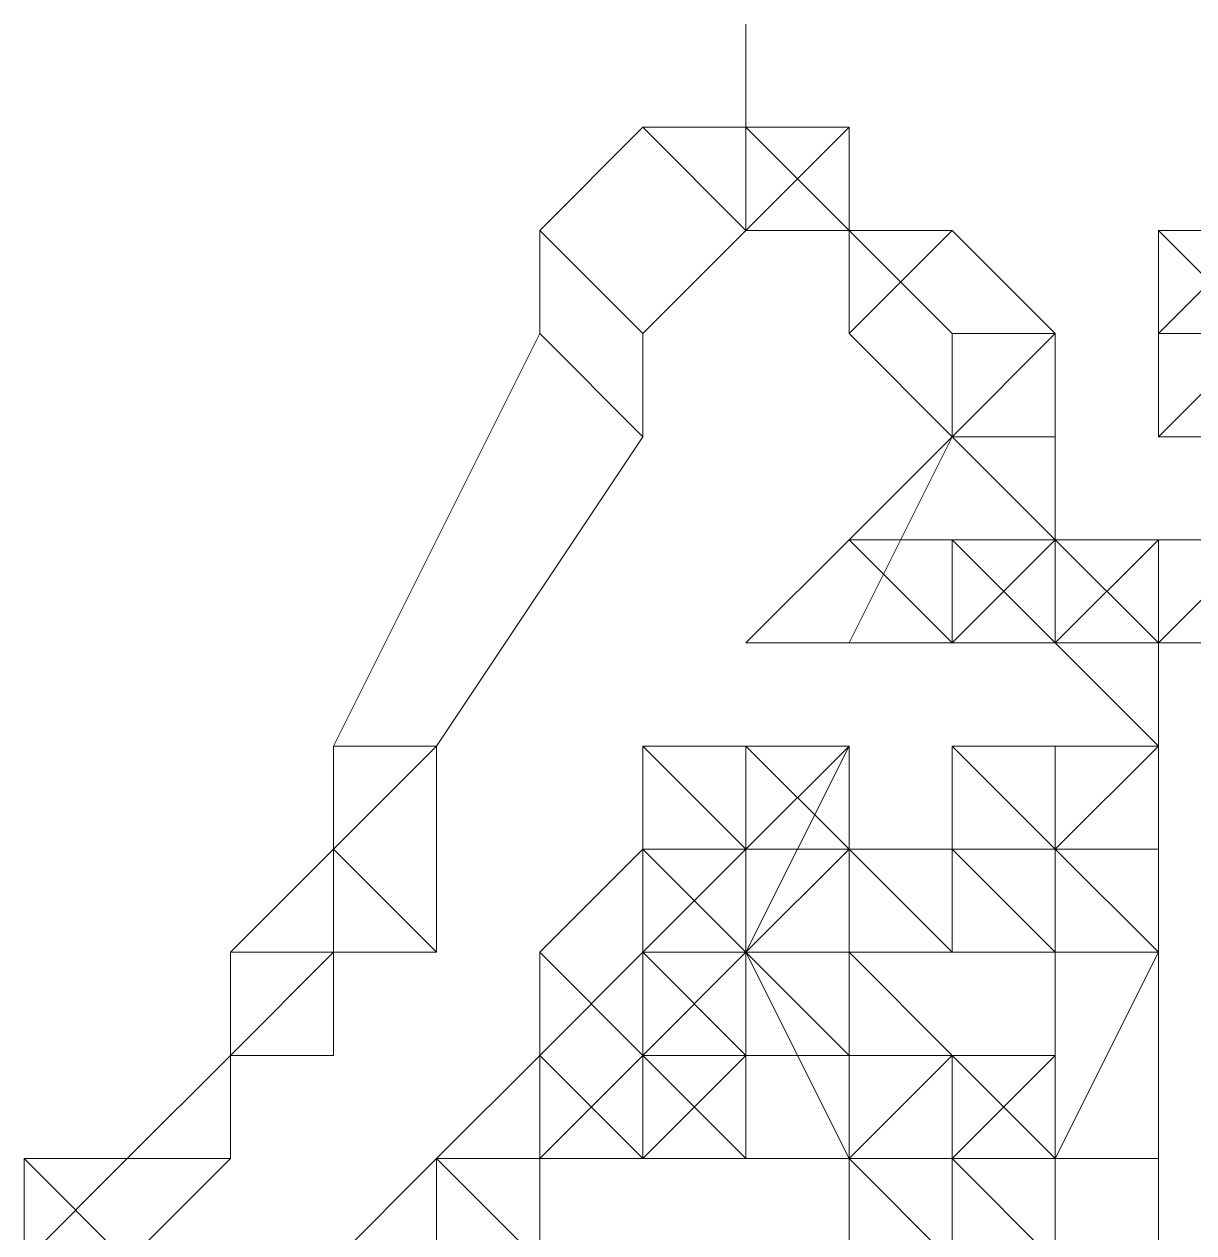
# Model space of a CAD drawing. Extents: x -66030 to 95157, y -13132 to 45879.
# Drawn here: x 54055.66 to 54099.97, y 27650 to 27695.77 of the extents above; entities that cross this region are included whole.
import ezdxf

# ---------------------------------------------------------------- set-up
doc = ezdxf.new("R2010")
doc.units = 0
doc.header["$LTSCALE"] = 100
doc.header["$MEASUREMENT"] = 0
doc.layers.get('0').update_dxf_attribs({"linetype": 'CONTINUOUS'})

msp = doc.modelspace()

# ---------------------------------------------------------------- linework, layer by layer
at = {"lineweight": 0}
for points in [[(54083.001, 27691.869), (54083.001, 27691.869), (54079.095, 27691.869), (54083.001, 27687.963), (54083.001, 27687.963), (54083.001, 27691.869), (54083.001, 27691.869), (54083.001, 27695.775), (54083.001, 27691.869)], [(54079.095, 27691.869), (54079.095, 27691.869), (54075.189, 27687.963), (54079.095, 27684.057), (54083.001, 27687.963), (54079.095, 27691.869), (54079.095, 27691.869), (54079.095, 27691.869), (54079.095, 27691.869)], [(54079.095, 27691.869), (54079.095, 27691.869), (54079.095, 27691.869), (54083.001, 27687.963), (54083.001, 27687.963), (54079.095, 27691.869), (54079.095, 27691.869), (54079.095, 27691.869), (54079.095, 27691.869)], [(54086.907, 27691.869), (54086.907, 27691.869), (54083.001, 27691.869), (54083.001, 27687.963), (54083.001, 27687.963), (54086.907, 27691.869), (54086.907, 27691.869), (54086.907, 27691.869), (54086.907, 27691.869)], [(54086.907, 27691.869), (54086.907, 27691.869), (54086.907, 27691.869), (54083.001, 27687.963), (54083.001, 27687.963), (54086.907, 27691.869), (54086.907, 27691.869), (54086.907, 27691.869), (54086.907, 27691.869)], [(54086.907, 27691.869), (54086.907, 27691.869), (54086.907, 27691.869), (54083.001, 27687.963), (54083.001, 27687.963), (54086.907, 27691.869), (54086.907, 27691.869), (54086.907, 27691.869), (54086.907, 27691.869)], [(54086.907, 27687.963), (54086.907, 27687.963), (54086.907, 27691.869), (54083.001, 27687.963), (54086.907, 27687.963), (54086.907, 27687.963), (54086.907, 27687.963), (54086.907, 27687.963), (54086.907, 27687.963)], [(54075.189, 27687.963), (54075.189, 27687.963), (54075.189, 27684.057), (54079.095, 27680.151), (54079.095, 27684.057), (54075.189, 27687.963), (54075.189, 27687.963), (54075.189, 27687.963), (54075.189, 27687.963)], [(54086.907, 27684.057), (54090.813, 27687.963), (54086.907, 27687.963), (54086.907, 27687.963), (54086.907, 27684.057), (54086.907, 27684.057), (54086.907, 27684.057), (54086.907, 27684.057), (54086.907, 27684.057)], [(54090.813, 27687.963), (54090.813, 27687.963), (54090.813, 27687.963), (54086.907, 27684.057), (54086.907, 27684.057), (54090.813, 27687.963), (54090.813, 27687.963), (54090.813, 27687.963), (54090.813, 27687.963)], [(54094.719, 27684.057), (54094.719, 27684.057), (54090.813, 27687.963), (54086.907, 27684.057), (54090.813, 27680.151), (54094.719, 27684.057), (54094.719, 27684.057), (54094.719, 27684.057), (54094.719, 27684.057)], [(54098.625, 27684.057), (54098.625, 27684.057), (54098.625, 27680.151), (54102.531, 27684.057), (54102.531, 27687.963), (54098.625, 27684.057), (54098.625, 27684.057), (54098.625, 27684.057), (54098.625, 27684.057)], [(54098.625, 27687.963), (54098.625, 27687.963), (54098.625, 27684.057), (54102.531, 27684.057), (54102.531, 27684.057), (54098.625, 27687.963), (54098.625, 27687.963), (54098.625, 27687.963), (54098.625, 27687.963)], [(54098.625, 27687.963), (54098.625, 27687.963), (54098.625, 27687.963), (54102.531, 27684.057), (54102.531, 27684.057), (54098.625, 27687.963), (54098.625, 27687.963), (54098.625, 27687.963), (54098.625, 27687.963)], [(54102.531, 27684.057), (54102.531, 27687.963), (54098.625, 27687.963), (54102.531, 27684.057), (54102.531, 27684.057), (54102.531, 27684.057), (54102.531, 27684.057), (54102.531, 27684.057), (54102.531, 27684.057)], [(54079.095, 27680.151), (54075.189, 27684.057), (54067.377, 27668.433), (54071.283, 27668.433), (54079.095, 27680.151), (54079.095, 27680.151), (54079.095, 27680.151), (54079.095, 27680.151), (54079.095, 27680.151)], [(54094.719, 27680.151), (54094.719, 27680.151), (54094.719, 27684.057), (54090.813, 27684.057), (54090.813, 27680.151), (54094.719, 27680.151), (54094.719, 27680.151), (54094.719, 27680.151), (54094.719, 27680.151)], [(54098.625, 27680.151), (54098.625, 27680.151), (54102.531, 27680.151), (54102.531, 27684.057), (54102.531, 27684.057), (54098.625, 27680.151), (54098.625, 27680.151), (54098.625, 27680.151), (54098.625, 27680.151)], [(54098.625, 27684.057), (54098.625, 27684.057), (54098.625, 27684.057), (54102.531, 27684.057), (54102.531, 27684.057), (54098.625, 27684.057), (54098.625, 27684.057), (54098.625, 27684.057), (54098.625, 27684.057)], [(54090.813, 27672.339), (54090.813, 27672.339), (54094.719, 27676.245), (54090.813, 27680.151), (54086.907, 27676.245), (54090.813, 27672.339), (54086.907, 27676.245), (54083.001, 27672.339), (54090.813, 27672.339)], [(54094.719, 27680.151), (54094.719, 27680.151), (54094.719, 27680.151), (54090.813, 27680.151), (54090.813, 27680.151), (54094.719, 27680.151), (54094.719, 27680.151), (54094.719, 27680.151), (54094.719, 27680.151)], [(54094.719, 27676.245), (54094.719, 27680.151), (54094.719, 27680.151), (54090.813, 27680.151), (54090.813, 27680.151), (54094.719, 27676.245), (54094.719, 27676.245), (54094.719, 27680.151), (54094.719, 27680.151)], [(54094.719, 27676.245), (54094.719, 27676.245), (54094.719, 27676.245), (54090.813, 27680.151), (54090.813, 27680.151), (54094.719, 27676.245), (54094.719, 27676.245), (54094.719, 27676.245), (54094.719, 27676.245)], [(54090.813, 27672.339), (54090.813, 27676.245), (54086.907, 27676.245), (54090.813, 27672.339), (54090.813, 27672.339), (54090.813, 27672.339), (54090.813, 27672.339), (54090.813, 27672.339), (54090.813, 27672.339)], [(54090.813, 27672.339), (54090.813, 27676.245), (54090.813, 27676.245), (54090.813, 27672.339), (54090.813, 27672.339), (54090.813, 27672.339), (54090.813, 27672.339), (54090.813, 27672.339), (54090.813, 27672.339)], [(54090.813, 27672.339), (54090.813, 27676.245), (54090.813, 27676.245), (54090.813, 27672.339), (54090.813, 27672.339), (54090.813, 27672.339), (54090.813, 27672.339), (54090.813, 27672.339), (54090.813, 27672.339)], [(54090.813, 27676.245), (54090.813, 27676.245), (54090.813, 27676.245), (54090.813, 27672.339), (54094.719, 27672.339), (54090.813, 27676.245), (54090.813, 27676.245), (54090.813, 27676.245), (54090.813, 27676.245)], [(54094.719, 27676.245), (54094.719, 27676.245), (54090.813, 27676.245), (54090.813, 27672.339), (54094.719, 27672.339), (54094.719, 27676.245), (54094.719, 27676.245), (54094.719, 27676.245), (54094.719, 27676.245)], [(54094.719, 27672.339), (54094.719, 27676.245), (54094.719, 27676.245), (54090.813, 27672.339), (54094.719, 27672.339), (54094.719, 27672.339), (54094.719, 27672.339), (54094.719, 27672.339), (54094.719, 27672.339)], [(54094.719, 27672.339), (54094.719, 27676.245), (54094.719, 27676.245), (54094.719, 27672.339), (54094.719, 27672.339), (54094.719, 27672.339), (54094.719, 27672.339), (54094.719, 27672.339), (54094.719, 27672.339)], [(54098.625, 27676.245), (54098.625, 27676.245), (54094.719, 27676.245), (54094.719, 27672.339), (54094.719, 27672.339), (54098.625, 27676.245), (54098.625, 27676.245), (54098.625, 27676.245), (54098.625, 27676.245)], [(54098.625, 27672.339), (54098.625, 27676.245), (54098.625, 27676.245), (54094.719, 27672.339), (54094.719, 27672.339), (54098.625, 27672.339), (54094.719, 27672.339), (54098.625, 27668.433), (54098.625, 27672.339)], [(54094.719, 27676.245), (54094.719, 27676.245), (54094.719, 27676.245), (54098.625, 27672.339), (54098.625, 27672.339), (54094.719, 27676.245), (54094.719, 27676.245), (54094.719, 27676.245), (54094.719, 27676.245)], [(54098.625, 27676.245), (54094.719, 27676.245), (54094.719, 27676.245), (54098.625, 27672.339), (54098.625, 27672.339), (54098.625, 27676.245), (54098.625, 27676.245), (54094.719, 27676.245), (54094.719, 27676.245)], [(54098.625, 27676.245), (54098.625, 27676.245), (54098.625, 27676.245), (54098.625, 27672.339), (54098.625, 27672.339), (54098.625, 27676.245), (54098.625, 27676.245), (54098.625, 27676.245), (54098.625, 27676.245)], [(54102.531, 27676.245), (54098.625, 27676.245), (54098.625, 27676.245), (54098.625, 27672.339), (54098.625, 27672.339), (54102.531, 27676.245), (54102.531, 27676.245), (54098.625, 27676.245), (54098.625, 27676.245)], [(54102.531, 27676.245), (54102.531, 27676.245), (54102.531, 27676.245), (54098.625, 27672.339), (54102.531, 27672.339), (54102.531, 27676.245), (54102.531, 27676.245), (54102.531, 27676.245), (54102.531, 27676.245)], [(54071.283, 27668.433), (54067.377, 27668.433), (54067.377, 27664.527), (54071.283, 27660.621), (54071.283, 27668.433), (54071.283, 27668.433), (54071.283, 27668.433), (54071.283, 27668.433), (54071.283, 27668.433)], [(54079.095, 27668.433), (54083.001, 27664.527), (54083.001, 27664.527), (54083.001, 27668.433), (54083.001, 27668.433), (54079.095, 27668.433), (54083.001, 27668.433), (54079.095, 27668.433), (54079.095, 27668.433)], [(54079.095, 27664.527), (54083.001, 27660.621), (54083.001, 27664.527), (54079.095, 27668.433), (54079.095, 27664.527), (54079.095, 27664.527), (54079.095, 27664.527), (54079.095, 27664.527), (54079.095, 27664.527)], [(54086.907, 27668.433), (54083.001, 27664.527), (54083.001, 27664.527), (54086.907, 27664.527), (54086.907, 27664.527), (54086.907, 27668.433), (54086.907, 27664.527), (54086.907, 27664.527), (54086.907, 27668.433)], [(54083.001, 27660.621), (54083.001, 27660.621), (54083.001, 27660.621), (54086.907, 27668.433), (54083.001, 27668.433), (54083.001, 27660.621), (54083.001, 27660.621), (54083.001, 27660.621), (54083.001, 27660.621)], [(54083.001, 27664.527), (54083.001, 27664.527), (54083.001, 27660.621), (54086.907, 27668.433), (54083.001, 27668.433), (54083.001, 27664.527), (54083.001, 27664.527), (54083.001, 27664.527), (54083.001, 27664.527)], [(54083.001, 27668.433), (54083.001, 27664.527), (54083.001, 27664.527), (54086.907, 27664.527), (54083.001, 27668.433), (54083.001, 27668.433), (54083.001, 27668.433), (54083.001, 27668.433), (54083.001, 27668.433)], [(54083.001, 27668.433), (54083.001, 27664.527), (54083.001, 27664.527), (54083.001, 27668.433), (54083.001, 27668.433), (54083.001, 27668.433), (54083.001, 27668.433), (54083.001, 27668.433), (54083.001, 27668.433)], [(54090.813, 27668.433), (54090.813, 27668.433), (54090.813, 27664.527), (54094.719, 27660.621), (54094.719, 27664.527), (54090.813, 27668.433), (54090.813, 27668.433), (54090.813, 27668.433), (54090.813, 27668.433)], [(54094.719, 27664.527), (54094.719, 27668.433), (54090.813, 27668.433), (54094.719, 27664.527), (54094.719, 27664.527), (54094.719, 27664.527), (54094.719, 27664.527), (54094.719, 27664.527), (54094.719, 27664.527)], [(54094.719, 27668.433), (54094.719, 27668.433), (54094.719, 27668.433), (54094.719, 27664.527), (54094.719, 27664.527), (54094.719, 27668.433), (54094.719, 27668.433), (54094.719, 27668.433), (54094.719, 27668.433)], [(54098.625, 27668.433), (54094.719, 27668.433), (54094.719, 27668.433), (54094.719, 27664.527), (54094.719, 27664.527), (54098.625, 27668.433), (54098.625, 27668.433), (54098.625, 27668.433), (54094.719, 27668.433)], [(54098.625, 27668.433), (54098.625, 27668.433), (54098.625, 27668.433), (54094.719, 27664.527), (54094.719, 27664.527), (54098.625, 27668.433), (54098.625, 27668.433), (54098.625, 27668.433), (54098.625, 27668.433)], [(54098.625, 27664.527), (54098.625, 27664.527), (54098.625, 27668.433), (54094.719, 27664.527), (54094.719, 27664.527), (54098.625, 27664.527), (54098.625, 27664.527), (54098.625, 27664.527), (54098.625, 27664.527)], [(54071.283, 27660.621), (54067.377, 27664.527), (54063.471, 27660.621), (54067.377, 27660.621), (54071.283, 27660.621), (54071.283, 27660.621), (54071.283, 27660.621), (54071.283, 27660.621), (54071.283, 27660.621)], [(54079.095, 27656.715), (54079.095, 27656.715), (54083.001, 27660.621), (54079.095, 27664.527), (54075.189, 27660.621), (54079.095, 27656.715), (54079.095, 27656.715), (54079.095, 27656.715), (54079.095, 27656.715)], [(54083.001, 27660.621), (54083.001, 27664.527), (54079.095, 27660.621), (54083.001, 27660.621), (54083.001, 27660.621), (54083.001, 27660.621), (54083.001, 27660.621), (54083.001, 27660.621), (54083.001, 27660.621)], [(54086.907, 27664.527), (54083.001, 27664.527), (54079.095, 27664.527), (54083.001, 27660.621), (54086.907, 27660.621), (54086.907, 27664.527), (54086.907, 27660.621), (54086.907, 27660.621), (54086.907, 27664.527)], [(54079.095, 27664.527), (54083.001, 27660.621), (54083.001, 27664.527), (54079.095, 27664.527), (54079.095, 27664.527), (54079.095, 27664.527), (54079.095, 27664.527), (54079.095, 27664.527), (54079.095, 27664.527)], [(54086.907, 27660.621), (54086.907, 27664.527), (54083.001, 27660.621), (54086.907, 27656.715), (54086.907, 27660.621), (54086.907, 27660.621), (54086.907, 27660.621), (54086.907, 27660.621), (54086.907, 27660.621)], [(54086.907, 27664.527), (54086.907, 27664.527), (54086.907, 27664.527), (54086.907, 27660.621), (54090.813, 27660.621), (54086.907, 27664.527), (54086.907, 27664.527), (54086.907, 27664.527), (54086.907, 27664.527)], [(54090.813, 27660.621), (54090.813, 27664.527), (54086.907, 27664.527), (54090.813, 27660.621), (54090.813, 27660.621), (54090.813, 27660.621), (54090.813, 27660.621), (54090.813, 27660.621), (54090.813, 27660.621)], [(54094.719, 27660.621), (54090.813, 27664.527), (54086.907, 27664.527), (54090.813, 27660.621), (54090.813, 27660.621), (54094.719, 27660.621), (54090.813, 27660.621), (54094.719, 27660.621), (54094.719, 27660.621)], [(54098.625, 27660.621), (54098.625, 27660.621), (54098.625, 27664.527), (54094.719, 27664.527), (54094.719, 27660.621), (54098.625, 27660.621), (54098.625, 27660.621), (54098.625, 27660.621), (54098.625, 27660.621)], [(54067.377, 27660.621), (54063.471, 27660.621), (54063.471, 27656.715), (54063.471, 27656.715), (54067.377, 27656.715), (54067.377, 27660.621), (54067.377, 27656.715), (54067.377, 27660.621), (54067.377, 27660.621)], [(54079.095, 27656.715), (54083.001, 27652.809), (54083.001, 27652.809), (54083.001, 27660.621), (54083.001, 27660.621), (54079.095, 27656.715), (54079.095, 27656.715), (54075.189, 27652.809), (54083.001, 27652.809)], [(54083.001, 27656.715), (54079.095, 27660.621), (54075.189, 27656.715), (54079.095, 27652.809), (54083.001, 27656.715), (54083.001, 27656.715), (54083.001, 27656.715), (54083.001, 27656.715), (54083.001, 27656.715)], [(54075.189, 27652.809), (54079.095, 27652.809), (54079.095, 27656.715), (54075.189, 27660.621), (54075.189, 27656.715), (54075.189, 27652.809), (54075.189, 27652.809), (54075.189, 27652.809), (54079.095, 27652.809)], [(54079.095, 27660.621), (54079.095, 27660.621), (54079.095, 27656.715), (54083.001, 27656.715), (54083.001, 27656.715), (54079.095, 27660.621), (54079.095, 27660.621), (54079.095, 27660.621), (54079.095, 27660.621)], [(54083.001, 27660.621), (54083.001, 27660.621), (54079.095, 27660.621), (54083.001, 27656.715), (54086.907, 27656.715), (54083.001, 27660.621), (54083.001, 27660.621), (54083.001, 27660.621), (54083.001, 27660.621)], [(54079.095, 27660.621), (54079.095, 27660.621), (54079.095, 27660.621), (54083.001, 27656.715), (54083.001, 27660.621), (54079.095, 27660.621), (54079.095, 27660.621), (54079.095, 27660.621), (54079.095, 27660.621)], [(54086.907, 27656.715), (54083.001, 27660.621), (54083.001, 27660.621), (54083.001, 27656.715), (54086.907, 27656.715), (54086.907, 27656.715), (54086.907, 27656.715), (54086.907, 27656.715), (54086.907, 27656.715)], [(54083.001, 27660.621), (54086.907, 27652.809), (54086.907, 27652.809), (54086.907, 27660.621), (54086.907, 27660.621), (54083.001, 27660.621), (54086.907, 27660.621), (54083.001, 27660.621), (54083.001, 27660.621)], [(54083.001, 27652.809), (54083.001, 27652.809), (54086.907, 27652.809), (54083.001, 27660.621), (54083.001, 27660.621), (54083.001, 27652.809), (54083.001, 27652.809), (54083.001, 27652.809), (54083.001, 27652.809)], [(54086.907, 27660.621), (54086.907, 27652.809), (54086.907, 27652.809), (54090.813, 27656.715), (54086.907, 27660.621), (54086.907, 27660.621), (54086.907, 27660.621), (54086.907, 27660.621), (54086.907, 27660.621)], [(54098.625, 27652.809), (54098.625, 27652.809), (54098.625, 27660.621), (54094.719, 27660.621), (54094.719, 27652.809), (54098.625, 27652.809), (54098.625, 27652.809), (54098.625, 27652.809), (54098.625, 27652.809)], [(54063.471, 27656.715), (54063.471, 27656.715), (54059.565, 27652.809), (54063.471, 27652.809), (54063.471, 27656.715), (54063.471, 27656.715), (54063.471, 27656.715), (54063.471, 27656.715), (54063.471, 27656.715)], [(54075.189, 27648.903), (54075.189, 27648.903), (54075.189, 27652.809), (54075.189, 27656.715), (54071.283, 27652.809), (54075.189, 27648.903), (54075.189, 27648.903), (54075.189, 27648.903), (54075.189, 27648.903)], [(54079.095, 27652.809), (54075.189, 27656.715), (54075.189, 27652.809), (54075.189, 27652.809), (54079.095, 27652.809), (54079.095, 27652.809), (54079.095, 27652.809), (54079.095, 27652.809), (54079.095, 27652.809)], [(54090.813, 27656.715), (54086.907, 27652.809), (54090.813, 27652.809), (54090.813, 27656.715), (54090.813, 27656.715), (54090.813, 27656.715), (54090.813, 27656.715), (54090.813, 27656.715), (54090.813, 27656.715)], [(54094.719, 27652.809), (54090.813, 27656.715), (54090.813, 27652.809), (54094.719, 27652.809), (54094.719, 27652.809), (54094.719, 27652.809), (54094.719, 27652.809), (54094.719, 27652.809), (54094.719, 27652.809)], [(54094.719, 27656.715), (54090.813, 27652.809), (54090.813, 27652.809), (54094.719, 27652.809), (54094.719, 27652.809), (54094.719, 27656.715), (54094.719, 27652.809), (54094.719, 27656.715), (54094.719, 27656.715)], [(54090.813, 27656.715), (54090.813, 27652.809), (54090.813, 27652.809), (54094.719, 27656.715), (54090.813, 27656.715), (54090.813, 27656.715), (54090.813, 27656.715), (54090.813, 27656.715), (54090.813, 27656.715)], [(54055.659, 27652.809), (54055.659, 27652.809), (54055.659, 27648.903), (54059.565, 27648.903), (54059.565, 27648.903), (54055.659, 27652.809), (54055.659, 27652.809), (54055.659, 27652.809), (54055.659, 27652.809)], [(54063.471, 27652.809), (54059.565, 27652.809), (54055.659, 27652.809), (54059.565, 27648.903), (54063.471, 27652.809), (54063.471, 27652.809), (54063.471, 27652.809), (54063.471, 27652.809), (54063.471, 27652.809)], [(54071.283, 27648.903), (54071.283, 27648.903), (54075.189, 27648.903), (54071.283, 27652.809), (54067.377, 27648.903), (54071.283, 27648.903), (54071.283, 27648.903), (54071.283, 27648.903), (54071.283, 27648.903)], [(54071.283, 27652.809), (54071.283, 27652.809), (54071.283, 27648.903), (54075.189, 27648.903), (54075.189, 27648.903), (54071.283, 27652.809), (54071.283, 27652.809), (54071.283, 27652.809), (54071.283, 27652.809)], [(54075.189, 27652.809), (54075.189, 27652.809), (54071.283, 27652.809), (54075.189, 27648.903), (54075.189, 27648.903), (54075.189, 27652.809), (54075.189, 27648.903), (54075.189, 27648.903), (54075.189, 27652.809)], [(54090.813, 27648.903), (54086.907, 27652.809), (54086.907, 27648.903), (54086.907, 27644.997), (54090.813, 27648.903), (54090.813, 27648.903), (54086.907, 27652.809), (54086.907, 27652.809), (54086.907, 27652.809)], [(54090.813, 27648.903), (54090.813, 27652.809), (54086.907, 27652.809), (54090.813, 27648.903), (54090.813, 27648.903), (54090.813, 27648.903), (54090.813, 27648.903), (54090.813, 27648.903), (54090.813, 27648.903)], [(54094.719, 27648.903), (54090.813, 27652.809), (54086.907, 27652.809), (54090.813, 27648.903), (54094.719, 27648.903), (54094.719, 27648.903), (54094.719, 27648.903), (54094.719, 27648.903), (54094.719, 27648.903)], [(54090.813, 27652.809), (54090.813, 27652.809), (54090.813, 27652.809), (54094.719, 27648.903), (54094.719, 27652.809), (54090.813, 27652.809), (54090.813, 27652.809), (54090.813, 27652.809), (54090.813, 27652.809)], [(54090.813, 27652.809), (54090.813, 27652.809), (54090.813, 27652.809), (54094.719, 27652.809), (54094.719, 27652.809), (54090.813, 27652.809), (54090.813, 27652.809), (54090.813, 27652.809), (54090.813, 27652.809)], [(54098.625, 27644.997), (54098.625, 27644.997), (54098.625, 27652.809), (54094.719, 27652.809), (54094.719, 27644.997), (54098.625, 27644.997), (54098.625, 27644.997), (54098.625, 27644.997), (54098.625, 27644.997)]]:
    msp.add_lwpolyline(points, close=True, dxfattribs=at)
for points in [[(54055.659, 27648.903), (54059.565, 27652.809), (54059.565, 27652.809), (54063.471, 27656.715), (54067.377, 27660.621), (54067.377, 27664.527), (54071.283, 27668.433), (54079.095, 27680.151), (54079.095, 27684.057), (54083.001, 27687.963), (54083.001, 27691.869), (54083.001, 27691.869), (54083.001, 27691.869), (54083.001, 27691.869), (54086.907, 27687.963), (54086.907, 27687.963), (54086.907, 27687.963), (54086.907, 27687.963), (54090.813, 27684.057), (54090.813, 27684.057), (54090.813, 27680.151), (54090.813, 27680.151), (54090.813, 27680.151), (54090.813, 27680.151), (54086.907, 27672.339), (54090.813, 27672.339), (54090.813, 27676.245), (54090.813, 27676.245), (54090.813, 27676.245), (54094.719, 27676.245), (54094.719, 27676.245), (54094.719, 27676.245), (54094.719, 27672.339), (54094.719, 27672.339), (54098.625, 27676.245), (54098.625, 27676.245), (54098.625, 27676.245), (54098.625, 27676.245), (54102.531, 27676.245)], [(54102.531, 27684.057), (54098.625, 27684.057), (54098.625, 27684.057), (54098.625, 27684.057), (54102.531, 27684.057)], [(54090.813, 27648.903), (54090.813, 27652.809), (54090.813, 27652.809), (54090.813, 27652.809), (54090.813, 27652.809), (54090.813, 27652.809), (54090.813, 27656.715), (54090.813, 27656.715), (54086.907, 27656.715), (54086.907, 27656.715), (54083.001, 27656.715), (54083.001, 27656.715), (54083.001, 27656.715), (54083.001, 27656.715), (54083.001, 27660.621), (54083.001, 27660.621), (54086.907, 27660.621), (54086.907, 27664.527), (54090.813, 27664.527), (54090.813, 27664.527), (54094.719, 27664.527), (54094.719, 27664.527), (54094.719, 27668.433), (54094.719, 27668.433), (54094.719, 27664.527), (54094.719, 27664.527), (54098.625, 27660.621), (54094.719, 27652.809), (54094.719, 27644.997)], [(54075.189, 27648.903), (54075.189, 27652.809), (54079.095, 27656.715), (54079.095, 27660.621), (54083.001, 27660.621), (54083.001, 27660.621), (54083.001, 27664.527), (54083.001, 27664.527), (54083.001, 27664.527), (54083.001, 27664.527), (54083.001, 27664.527), (54083.001, 27664.527), (54083.001, 27664.527), (54083.001, 27664.527), (54079.095, 27664.527), (54079.095, 27660.621), (54075.189, 27656.715), (54071.283, 27652.809), (54071.283, 27648.903)]]:
    msp.add_lwpolyline(points, dxfattribs=at)

doc.saveas('drawing.dxf')
